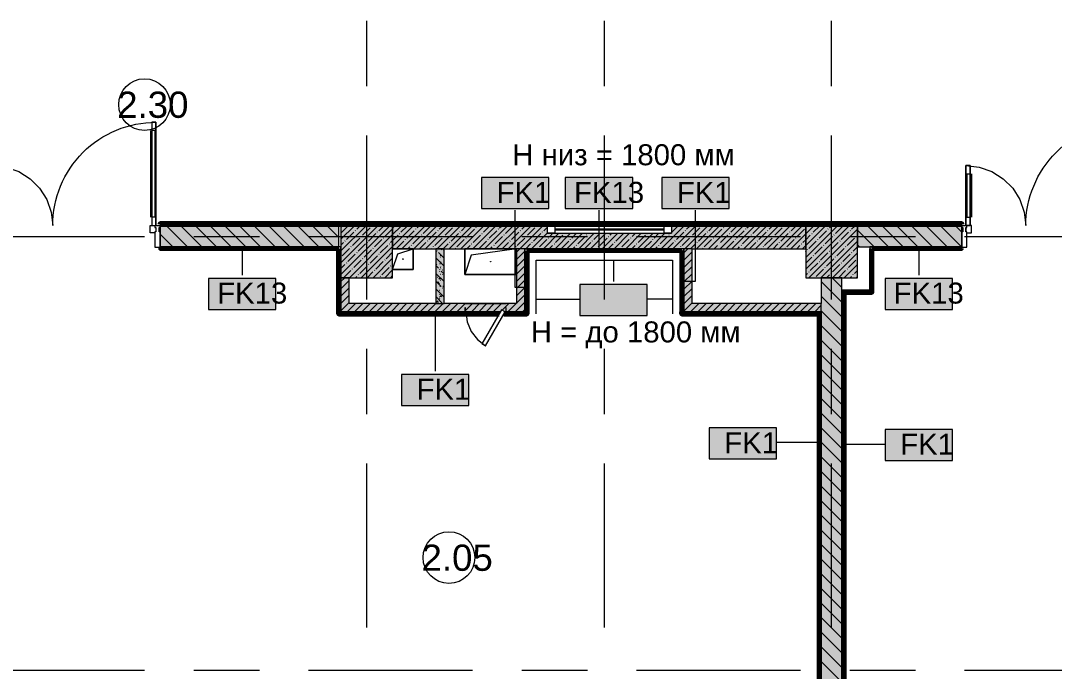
# Model space of a CAD drawing. Header units: millimetres. Extents: x -3817 to 677485, y -22715 to 103890.
# Drawn here: x 376093 to 386099, y 5509 to 11807 of the extents above; entities that cross this region are included whole.
import ezdxf

# ---------------------------------------------------------------- set-up
doc = ezdxf.new("R2010")
doc.units = ezdxf.units.MM
doc.layers.add('PDF _Геометрия', color=7, linetype='Continuous', true_color=0x1d1d1d)
doc.layers.add('PDF _Сплошная заливка', color=7, linetype='Continuous', true_color=0xffffff)
doc.layers.add('PDF _Текст', color=7, linetype='Continuous')
doc.styles.add('PDF GOST-Common', font='arial.ttf')

msp = doc.modelspace()

# ---------------------------------------------------------------- hatches: boundary and pattern name
at = {"layer": 'PDF _Сплошная заливка', "transparency": 33554559}
h = msp.add_hatch(color=256, dxfattribs=at)
h.paths.add_polyline_path([(370063, 9819), (372193, 9819), (372193, 9839), (370063, 9839)], flags=0)
h.paths.add_polyline_path([(379063, 9819), (379063, 9839), (377443, 9839), (377443, 9819), (377513, 9819)], flags=0)
h.paths.add_polyline_path([(373393, 9819), (375783, 9819), (375783, 9839), (373393, 9839)], flags=0)
h = msp.add_hatch(color=256, dxfattribs=at)
h.paths.add_polyline_path([(379173, 9619), (379173, 9819), (377443, 9819), (377443, 9619), (377513, 9619)], flags=0)
h.paths.add_polyline_path([(375213, 9619), (375783, 9619), (375783, 9819), (375193, 9819), (375193, 9619)], flags=0)
h = msp.add_hatch(color=256, dxfattribs=at)
h.paths.add_polyline_path([(383563, 9819), (383563, 9839), (382393, 9839), (382393, 9819), (383514, 9819)], flags=0)
h.paths.add_polyline_path([(379193, 9819), (381193, 9819), (381193, 9839), (379063, 9839), (379063, 9819)], flags=0)
for points in [[(382393, 9599), (383693, 9599), (383693, 9819), (382393, 9819), (382393, 9749), (381193, 9749), (381193, 9819), (379693, 9819), (379693, 9599), (382014, 9599)], [(383693, 9319), (384193, 9319), (384193, 9819), (383693, 9819), (383693, 9715)], [(379173, 8989), (379193, 8989), (379193, 9619), (379173, 9619), (379173, 9319)], [(380893, 8989), (380973, 8989), (380973, 9599), (380893, 9599), (380893, 9069)], [(384313, 9179), (384333, 9179), (384333, 9599), (384313, 9599), (384313, 9199)], [(383843, 2439), (384043, 2439), (384043, 9319), (383843, 9319), (383843, 2459)], [(384063, 9179), (384313, 9179), (384313, 9199), (384043, 9199), (384043, 9179)], [(380393, 8989), (380393, 9029), (380398, 9029), (380398, 8989), (380737, 8989), (380748, 9009), (380783, 8989), (380788, 8989), (380788, 9029), (380793, 9029), (380793, 8989), (380893, 8989), (380893, 9069), (379193, 9069), (379193, 8989)], [(383514, 8989), (383541, 8989), (383541, 9069), (382593, 9069), (382593, 8989)], [(383843, 8989), (383843, 9069), (383541, 9069), (383541, 8989), (383823, 8989)], [(383822, 8969), (383823, 8969), (383823, 8989), (382493, 8989), (382493, 8969), (383514, 8969)], [(383823, 2459), (383843, 2459), (383843, 8989), (383823, 8989), (383823, 2460)]]:
    msp.add_hatch(color=256, dxfattribs=at).paths.add_polyline_path(points)
h = msp.add_hatch(color=256, dxfattribs=at)
h.paths.add_polyline_path([(385015, 9819), (385203, 9819), (385203, 9839), (383563, 9839), (383563, 9819), (384193, 9819)], flags=0)
h.paths.add_polyline_path([(388063, 9819), (388063, 9839), (386863, 9839), (386863, 9819), (388015, 9819)], flags=0)
h = msp.add_hatch(color=256, dxfattribs=at)
h.paths.add_polyline_path([(385015, 9619), (385203, 9619), (385203, 9819), (384193, 9819), (384193, 9619), (384313, 9619)], flags=0)
h.paths.add_polyline_path([(388193, 9619), (388193, 9819), (386863, 9819), (386863, 9619), (388015, 9619)], flags=0)
h = msp.add_hatch(color=256, dxfattribs=at)
h.paths.add_polyline_path([(377513, 9599), (379173, 9599), (379173, 9619), (377443, 9619), (377443, 9599)], flags=0)
h.paths.add_polyline_path([(375213, 9599), (375783, 9599), (375783, 9619), (375213, 9619)], flags=0)
h = msp.add_hatch(color=256, dxfattribs=at)
h.paths.add_polyline_path([(388193, 9599), (388193, 9619), (386863, 9619), (386863, 9599), (388173, 9599)], flags=0)
h.paths.add_polyline_path([(385203, 9599), (385203, 9619), (384313, 9619), (384313, 9599), (385015, 9599)], flags=0)
h = msp.add_hatch(color=256, dxfattribs=at)
h.paths.add_polyline_path([(380771, 8969), (380973, 8969), (380973, 8989), (380783, 8989), (380773, 8971)], flags=0)
h.paths.add_polyline_path([(380398, 8969), (380725, 8969), (380737, 8989), (379173, 8989), (379173, 8969), (380393, 8969)], flags=0)

# ---------------------------------------------------------------- linework, layer by layer
at = {"layer": 'PDF _Геометрия', "color": 253, "lineweight": 9, "true_color": 0xaaaaaa}
for points in [[(379443, 11172), (379443, 11807)], [(381743, 11172), (381743, 11807)], [(383943, 11172), (383943, 11807)], [(377349, 10744), (377349, 9904)], [(377403, 10744), (377363, 10744)], [(377393, 10744), (377393, 9904)], [(379443, 9109), (379443, 10696)], [(381743, 9109), (381743, 10696)], [(383943, 9109), (383943, 10696)], [(385243, 10324), (385283, 10324)], [(385253, 10324), (385253, 9904)], [(385297, 10324), (385297, 9904)], [(377393, 9754), (377348, 9754), (377348, 9824), (377403, 9824), (377403, 9821)], [(377403, 9904), (377363, 9904)], [(382393, 9819), (381193, 9819)], [(385243, 9904), (385283, 9904)], [(385253, 9754), (385298, 9754), (385298, 9824), (385243, 9824), (385243, 9821)], [(375705, 9719), (377293, 9719)], [(377403, 9804), (377403, 9764)], [(377769, 9719), (378404, 9719)], [(378880, 9719), (380468, 9719)], [(380944, 9719), (381579, 9719)], [(381193, 9749), (382393, 9749)], [(382323, 9789), (381263, 9789)], [(382323, 9779), (381263, 9779)], [(382055, 9719), (383643, 9719)], [(384119, 9719), (384754, 9719)], [(385230, 9719), (386818, 9719)], [(385243, 9804), (385243, 9764)], [(380403, 8989), (380416, 8891), (380454, 8799), (380514, 8720), (380593, 8660)], [(379443, 7997), (379443, 8632)], [(381743, 7997), (381743, 8632)], [(383943, 7997), (383943, 8632)], [(379443, 5934), (379443, 7521)], [(381743, 5934), (381743, 7521)], [(383943, 5934), (383943, 7521)], [(375705, 5519), (377293, 5519)], [(377769, 5519), (378404, 5519)], [(378880, 5519), (380468, 5519)], [(380944, 5519), (381579, 5519)], [(382055, 5519), (383643, 5519)], [(384119, 5519), (384754, 5519)], [(385230, 5519), (386818, 5519)]]:
    msp.add_lwpolyline(points, dxfattribs=at)
for points in [[(375823, 9824), (375823, 10404), (375952, 10389), (376075, 10347), (376185, 10277), (376276, 10186), (376345, 10076), (376388, 9953), (376403, 9824, -0.414215), (377403, 10824), (377403, 9824)], [(385243, 9824), (385243, 10404), (385372, 10389), (385495, 10347), (385605, 10277), (385696, 10186), (385765, 10076), (385808, 9953), (385823, 9824, -0.414214), (386823, 10824), (386823, 9824)]]:
    msp.add_lwpolyline(points, format="xyb", dxfattribs=at)
for points in [[(377363, 9824), (377403, 9824), (377403, 10824), (377363, 10824), (377363, 9824), (377403, 9824), (377403, 10824), (377363, 10824)], [(385283, 9824), (385243, 9824), (385243, 10404), (385283, 10404), (385283, 9824), (385283, 10404), (385243, 10404), (385243, 9824)]]:
    msp.add_lwpolyline(points, close=True, dxfattribs=at)
at = {"layer": 'PDF _Геометрия', "color": 7, "lineweight": 9}
for points in [[(381206, 10288), (380553, 10288), (380553, 9988), (381206, 9988)], [(382018, 10288), (381365, 10288), (381365, 9988), (382018, 9988)], [(382951, 10288), (382298, 10288), (382298, 9988), (382951, 9988)], [(379063, 9819), (377443, 9819)], [(379693, 9819), (379193, 9819), (379193, 9319), (379693, 9319)], [(384193, 9819), (383693, 9819), (383693, 9319), (384193, 9319)], [(385203, 9819), (384193, 9819)], [(377443, 9619), (379173, 9619)], [(384313, 9619), (385203, 9619)], [(379893, 9599), (379693, 9599), (379893, 9599), (379893, 9399), (379693, 9399), (379893, 9399)], [(380893, 9599), (380893, 9349), (380393, 9349), (380393, 9599)], [(380893, 9599), (380393, 9599), (380393, 9349), (380893, 9349)], [(378563, 9313), (377910, 9313), (377910, 9013), (378563, 9013)], [(385113, 9313), (384460, 9313), (384460, 9013), (385113, 9013)], [(382158, 9253), (381505, 9253), (381505, 8953), (382158, 8953)], [(382482, 8979), (382482, 8959), (382502, 8959), (382502, 8968), (382502, 8959), (382482, 8959)], [(380431, 8383), (379778, 8383), (379778, 8083), (380431, 8083)], [(383410, 7865), (382757, 7865), (382757, 7565), (383410, 7565)], [(385113, 7850), (384460, 7850), (384460, 7550), (385113, 7550)]]:
    msp.add_lwpolyline(points, close=True, dxfattribs=at)
for points in [[(381006, 9226), (380879, 9226), (380879, 9974)], [(381692, 9579), (381692, 9974)], [(382505, 9285), (382625, 9285), (382625, 9974)], [(379052, 9839), (377443, 9839)], [(381193, 9839), (379063, 9839)], [(383552, 9839), (382393, 9839)], [(385203, 9839), (383563, 9839)], [(378237, 9599), (378237, 9343)], [(379693, 9399), (379743, 9549), (379893, 9599)], [(382593, 9599), (382513, 9599), (382493, 9599), (380973, 9599), (380893, 9599), (380455, 9537), (380393, 9349)], [(380973, 9579), (380973, 8989), (380973, 9579), (380973, 9599), (382493, 9599)], [(380993, 9579), (382492, 9579)], [(382493, 9579), (382493, 8989)], [(384333, 9179), (384333, 9586), (384333, 9599)], [(384334, 9599), (385203, 9599)], [(384786, 9599), (384786, 9343)], [(381831, 9486), (381831, 9283)], [(381086, 9111), (381505, 9111)], [(382397, 9111), (382158, 9111)], [(384063, 9179), (384313, 9179)], [(384063, 2460), (384063, 9178)], [(380113, 9069), (380193, 9069)], [(383843, 2459), (383843, 8989), (383823, 8989), (383541, 8989), (383823, 8989), (383843, 8989), (383843, 9069)], [(380104, 8969), (380104, 8413)], [(381001, 8979), (381004, 8979), (381004, 8959), (380984, 8959), (380984, 8968), (380984, 8959), (381004, 8959), (381004, 8979), (380994, 8979)], [(382492, 8979), (382482, 8979), (382484, 8979)], [(382493, 8969), (383822, 8969)], [(383823, 8969), (383823, 2460)], [(383843, 8989), (383843, 2459), (383843, 2439)], [(383822, 7723), (383410, 7723)], [(384063, 7708), (384460, 7708)]]:
    msp.add_lwpolyline(points, dxfattribs=at)
at = {"layer": 'PDF _Геометрия', "color": 7, "lineweight": 20}
for points in [[(377433, 9764), (377433, 9804), (377443, 9804), (377443, 9821), (377393, 9821), (377393, 9804), (377403, 9804), (377403, 9764), (377393, 9764), (377393, 9614), (377443, 9614), (377443, 9764)], [(385243, 9804), (385253, 9804), (385253, 9821), (385203, 9821), (385203, 9804), (385213, 9804), (385213, 9764), (385203, 9764), (385203, 9614), (385253, 9614), (385253, 9764), (385243, 9764)]]:
    msp.add_lwpolyline(points, close=True, dxfattribs=at)
at = {"layer": 'PDF _Геометрия', "color": 231, "lineweight": 70, "true_color": 0xff80c0}
for points in [[(385203, 9839), (385203, 9840), (383552, 9840), (379052, 9840), (377443, 9840), (377443, 9839)], [(379052, 9839), (379063, 9839)], [(381193, 9839), (382393, 9839)], [(383552, 9839), (383563, 9839)], [(379172, 9598), (379172, 8969), (379172, 8968), (380725, 8968)], [(380725, 8969), (379173, 8969), (379173, 9598)], [(382492, 9578), (382492, 8969), (382492, 8968), (383822, 8968), (383822, 2460), (383553, 2460), (383552, 2460), (383552, 2040), (380083, 2040), (380083, 2039), (383553, 2039)], [(380993, 9578), (380993, 8969), (380771, 8969)], [(380771, 8968), (380993, 8968), (380994, 8968), (380994, 9578)], [(384063, 2460), (384063, 2459), (384463, 2459), (384463, 2060), (384464, 2060), (384464, 2459), (384464, 2460), (384064, 2460), (384064, 9178), (384333, 9178), (384334, 9178), (384334, 9598)], [(384333, 9179), (384313, 9179)], [(382493, 8969), (382493, 8989)]]:
    msp.add_lwpolyline(points, dxfattribs=at)
at = {"layer": 'PDF _Геометрия', "color": 9, "lineweight": 9, "true_color": 0xc0c0c0}
for points in [[(377443, 9839), (377443, 9819), (377443, 9619), (377443, 9599), (379173, 9599)], [(379063, 9839), (379052, 9839)], [(384043, 2439), (384043, 9319), (383843, 9319), (383843, 9069), (383541, 9069), (382593, 9069), (382593, 9599), (383693, 9599), (383693, 9819), (379693, 9819), (379693, 9599), (380893, 9599), (380893, 9069), (380193, 9069), (380193, 9599), (380113, 9599), (380113, 9069), (379273, 9069), (379273, 9319), (379193, 9319), (379193, 9069), (379193, 8989), (380737, 8989), (379193, 8989), (379193, 9619), (379173, 9619), (379173, 9819), (379063, 9819), (381193, 9819), (381193, 9839)], [(382393, 9819), (381193, 9819)], [(382393, 9839), (382393, 9819), (383563, 9819), (384193, 9819), (384193, 9619), (384313, 9619), (384313, 9599), (384313, 9199), (384043, 9199), (384043, 9179), (384043, 2439), (384063, 2439), (384443, 2439), (384443, 2049), (384463, 2049), (384463, 2439), (384463, 2459), (384063, 2459), (384063, 2460)], [(383563, 9839), (383552, 9839)], [(385203, 9599), (385203, 9619), (385203, 9819), (385203, 9839)], [(379173, 9598), (379173, 8989), (379173, 8969), (380725, 8969)], [(380771, 8969), (380973, 8969), (380993, 8969), (380993, 9579)], [(384313, 9179), (384333, 9179)], [(380393, 9069), (380793, 9069)], [(382493, 8989), (382493, 8969)]]:
    msp.add_lwpolyline(points, dxfattribs=at)
at = {"layer": 'PDF _Геометрия', "color": 231, "lineweight": 9, "true_color": 0xff80c0}
for points in [[(377443, 9839), (379052, 9839)], [(379063, 9839), (381193, 9839)], [(382393, 9839), (383552, 9839)], [(383563, 9839), (385203, 9839)], [(379173, 9598), (379172, 9598)], [(380994, 9578), (380993, 9578)], [(382493, 8989), (382493, 9579), (382492, 9579)], [(384334, 9599), (384333, 9599), (384333, 9586), (384333, 9179)], [(384313, 9179), (384063, 9179), (384063, 9178), (384063, 2460)], [(383553, 2459), (383823, 2459), (383823, 2460), (383823, 8969), (383822, 8969), (382493, 8969)]]:
    msp.add_lwpolyline(points, dxfattribs=at)
at = {"layer": 'PDF _Геометрия', "lineweight": 9}
for points in [[(377707, 9619), (377507, 9819)], [(377848, 9619), (377648, 9819)], [(377990, 9619), (377790, 9819)], [(378131, 9619), (377931, 9819)], [(378273, 9619), (378073, 9819)], [(378414, 9619), (378214, 9819)], [(378556, 9619), (378356, 9819)], [(378697, 9619), (378497, 9819)], [(378838, 9619), (378638, 9819)], [(378980, 9619), (378780, 9819)], [(379121, 9619), (378921, 9819)], [(379173, 9709), (379063, 9819)], [(379193, 9806), (379206, 9819)], [(379193, 9692), (379320, 9819)], [(379193, 9578), (379434, 9819)], [(379193, 9464), (379548, 9819)], [(379193, 9350), (379662, 9819)], [(379193, 9749), (379261, 9817)], [(379276, 9319), (379693, 9736), (379776, 9819)], [(379346, 9788), (379377, 9819)], [(379390, 9319), (379693, 9622), (379890, 9819)], [(379489, 9817), (379491, 9819)], [(379560, 9774), (379605, 9819)], [(379717, 9817), (379719, 9819)], [(379774, 9760), (379833, 9819)], [(379784, 9599), (380004, 9819)], [(379898, 9599), (380118, 9819)], [(379931, 9803), (379947, 9819)], [(379988, 9746), (380059, 9817)], [(380012, 9599), (380232, 9819)], [(380126, 9599), (380346, 9819)], [(380145, 9788), (380175, 9819)], [(380240, 9599), (380460, 9819)], [(380287, 9817), (380289, 9819)], [(380354, 9599), (380574, 9819)], [(380359, 9774), (380403, 9819)], [(380469, 9599), (380689, 9819)], [(380515, 9817), (380517, 9819)], [(380572, 9760), (380632, 9819)], [(380583, 9599), (380803, 9819)], [(380697, 9599), (380917, 9819)], [(380729, 9803), (380746, 9819)], [(380786, 9746), (380858, 9817)], [(380811, 9599), (381031, 9819)], [(380925, 9599), (381145, 9819)], [(380943, 9788), (380974, 9819)], [(381086, 9817), (381088, 9819)], [(381157, 9774), (381193, 9810)], [(382293, 9599), (382513, 9819)], [(382393, 9813), (382399, 9819)], [(382393, 9756), (382454, 9817)], [(382407, 9599), (382627, 9819)], [(382521, 9599), (382741, 9819)], [(382540, 9788), (382570, 9819)], [(382635, 9599), (382855, 9819)], [(382682, 9817), (382684, 9819)], [(382750, 9599), (382970, 9819)], [(382754, 9774), (382798, 9819)], [(382864, 9599), (383084, 9819)], [(382910, 9817), (382913, 9819)], [(382967, 9760), (383027, 9819)], [(382978, 9599), (383198, 9819)], [(383092, 9599), (383312, 9819)], [(383124, 9803), (383141, 9819)], [(383181, 9746), (383253, 9817)], [(383206, 9599), (383426, 9819)], [(383320, 9599), (383540, 9819)], [(383338, 9788), (383369, 9819)], [(383434, 9599), (383654, 9819)], [(383481, 9817), (383483, 9819)], [(383548, 9599), (383693, 9744), (383768, 9819)], [(383552, 9774), (383597, 9819)], [(383662, 9599), (383693, 9630), (383882, 9819)], [(383693, 9516), (383996, 9819)], [(383693, 9402), (384110, 9819)], [(383709, 9817), (383711, 9819)], [(383766, 9760), (383825, 9819)], [(383923, 9803), (383939, 9819)], [(383980, 9746), (384051, 9817)], [(384136, 9788), (384167, 9819)], [(384495, 9619), (384295, 9819)], [(384637, 9619), (384437, 9819)], [(384778, 9619), (384578, 9819)], [(384920, 9619), (384720, 9819)], [(385061, 9619), (384861, 9819)], [(385202, 9619), (385002, 9819)], [(385203, 9760), (385144, 9819)], [(377566, 9619), (377443, 9742)], [(379247, 9689), (379318, 9760)], [(379332, 9774), (379334, 9777)], [(379389, 9717), (379392, 9719)], [(379403, 9731), (379475, 9803)], [(379460, 9674), (379532, 9746)], [(379546, 9760), (379548, 9762)], [(379617, 9717), (379689, 9788)], [(379674, 9660), (379693, 9679), (379746, 9731)], [(379703, 9803), (379705, 9805)], [(379760, 9746), (379762, 9748)], [(379831, 9703), (379902, 9774)], [(379888, 9646), (379959, 9717)], [(379917, 9788), (379919, 9791)], [(379974, 9731), (379976, 9734)], [(380045, 9689), (380116, 9760)], [(380130, 9774), (380133, 9777)], [(380187, 9717), (380190, 9719)], [(380202, 9731), (380273, 9803)], [(380259, 9674), (380330, 9746)], [(380344, 9760), (380347, 9762)], [(380416, 9717), (380487, 9788)], [(380473, 9660), (380544, 9731)], [(380501, 9803), (380503, 9805)], [(380558, 9746), (380561, 9748)], [(380629, 9703), (380701, 9774)], [(380686, 9646), (380758, 9717)], [(380715, 9788), (380717, 9791)], [(380772, 9731), (380774, 9734)], [(380843, 9689), (380915, 9760)], [(380929, 9774), (380931, 9777)], [(380986, 9717), (380988, 9719)], [(381000, 9731), (381071, 9803)], [(381039, 9599), (381193, 9753)], [(381057, 9674), (381128, 9746)], [(381143, 9760), (381145, 9762)], [(381153, 9599), (381303, 9749)], [(381214, 9717), (381246, 9749)], [(381267, 9599), (381417, 9749)], [(381271, 9660), (381342, 9731)], [(381356, 9746), (381359, 9748)], [(381381, 9599), (381531, 9749)], [(381428, 9703), (381474, 9749)], [(381485, 9646), (381556, 9717)], [(381495, 9599), (381645, 9749)], [(381570, 9731), (381573, 9734)], [(381585, 9746), (381588, 9749)], [(381609, 9599), (381759, 9749)], [(381642, 9689), (381702, 9749)], [(381723, 9599), (381873, 9749)], [(381784, 9717), (381787, 9719)], [(381798, 9731), (381816, 9749)], [(381837, 9599), (381987, 9749)], [(381855, 9674), (381927, 9746)], [(381951, 9599), (382101, 9749)], [(382012, 9717), (382044, 9749)], [(382065, 9599), (382215, 9749)], [(382069, 9660), (382141, 9731)], [(382155, 9746), (382157, 9748)], [(382179, 9599), (382329, 9749)], [(382226, 9703), (382272, 9749)], [(382283, 9646), (382354, 9717)], [(382369, 9731), (382371, 9734)], [(382383, 9746), (382386, 9749)], [(382440, 9689), (382511, 9760)], [(382525, 9774), (382528, 9777)], [(382583, 9717), (382585, 9719)], [(382597, 9731), (382668, 9803)], [(382654, 9674), (382725, 9746)], [(382739, 9760), (382742, 9762)], [(382811, 9717), (382882, 9788)], [(382868, 9660), (382939, 9731)], [(382896, 9803), (382899, 9805)], [(382953, 9746), (382956, 9748)], [(383024, 9703), (383096, 9774)], [(383081, 9646), (383153, 9717)], [(383110, 9788), (383112, 9791)], [(383167, 9731), (383169, 9734)], [(383238, 9689), (383310, 9760)], [(383324, 9774), (383326, 9777)], [(383381, 9717), (383383, 9719)], [(383395, 9731), (383466, 9803)], [(383452, 9674), (383523, 9746)], [(383538, 9760), (383540, 9762)], [(383609, 9717), (383680, 9788)], [(383666, 9660), (383693, 9687), (383737, 9731)], [(383695, 9803), (383697, 9805)], [(383724, 9319), (384193, 9788)], [(383752, 9746), (383754, 9748)], [(383823, 9703), (383894, 9774)], [(383880, 9646), (383951, 9717)], [(383908, 9788), (383911, 9791)], [(383965, 9731), (383968, 9734)], [(384037, 9689), (384108, 9760)], [(384122, 9774), (384125, 9777)], [(384179, 9717), (384182, 9719)], [(384354, 9619), (384193, 9780)], [(379193, 9635), (379218, 9660)], [(379232, 9674), (379235, 9677)], [(379289, 9617), (379292, 9620)], [(379304, 9632), (379375, 9703)], [(379361, 9575), (379432, 9646)], [(379446, 9660), (379449, 9662)], [(379517, 9617), (379589, 9689)], [(379574, 9560), (379646, 9632)], [(379603, 9703), (379605, 9705)], [(379660, 9646), (379662, 9648)], [(379731, 9603), (379803, 9674)], [(379817, 9689), (379819, 9691)], [(379841, 9599), (379860, 9617)], [(379874, 9632), (379876, 9634)], [(379955, 9599), (380016, 9660)], [(380031, 9674), (380033, 9677)], [(380088, 9617), (380090, 9620)], [(380102, 9632), (380173, 9703)], [(380183, 9599), (380230, 9646)], [(380245, 9660), (380247, 9662)], [(380316, 9617), (380387, 9689)], [(380401, 9703), (380404, 9705)], [(380412, 9599), (380444, 9632)], [(380458, 9646), (380461, 9648)], [(380530, 9603), (380601, 9674)], [(380615, 9689), (380618, 9691)], [(380640, 9599), (380658, 9617)], [(380672, 9632), (380675, 9634)], [(380754, 9599), (380815, 9660)], [(380829, 9674), (380831, 9677)], [(380886, 9617), (380888, 9620)], [(380900, 9632), (380972, 9703)], [(380982, 9599), (381029, 9646)], [(381043, 9660), (381045, 9662)], [(381114, 9617), (381185, 9689)], [(381200, 9703), (381202, 9705)], [(381210, 9599), (381242, 9632)], [(381257, 9646), (381259, 9648)], [(381328, 9603), (381399, 9674)], [(381414, 9689), (381416, 9691)], [(381438, 9599), (381456, 9617)], [(381471, 9632), (381473, 9634)], [(381552, 9599), (381613, 9660)], [(381627, 9674), (381630, 9677)], [(381684, 9617), (381687, 9620)], [(381699, 9632), (381770, 9703)], [(381780, 9599), (381827, 9646)], [(381841, 9660), (381844, 9662)], [(381912, 9617), (381984, 9689)], [(381998, 9703), (382000, 9705)], [(382008, 9599), (382041, 9632)], [(382055, 9646), (382057, 9648)], [(382126, 9603), (382198, 9674)], [(382212, 9689), (382214, 9691)], [(382236, 9599), (382255, 9617)], [(382269, 9632), (382271, 9634)], [(382350, 9599), (382411, 9660)], [(382426, 9674), (382428, 9677)], [(382483, 9617), (382485, 9620)], [(382497, 9632), (382568, 9703)], [(382578, 9599), (382625, 9646)], [(382640, 9660), (382642, 9662)], [(382711, 9617), (382782, 9689)], [(382796, 9703), (382799, 9705)], [(382807, 9599), (382839, 9632)], [(382853, 9646), (382856, 9648)], [(382925, 9603), (382996, 9674)], [(383010, 9689), (383013, 9691)], [(383035, 9599), (383053, 9617)], [(383067, 9632), (383070, 9634)], [(383149, 9599), (383210, 9660)], [(383224, 9674), (383226, 9677)], [(383281, 9617), (383283, 9620)], [(383295, 9632), (383367, 9703)], [(383377, 9599), (383424, 9646)], [(383438, 9660), (383440, 9662)], [(383509, 9617), (383580, 9689)], [(383595, 9703), (383597, 9705)], [(383605, 9599), (383637, 9632)], [(383652, 9646), (383654, 9648)], [(383723, 9603), (383794, 9674)], [(383780, 9546), (383851, 9617)], [(383809, 9689), (383811, 9691)], [(383838, 9319), (384193, 9674)], [(383866, 9632), (383868, 9634)], [(383937, 9589), (384008, 9660)], [(384022, 9674), (384025, 9677)], [(384079, 9617), (384082, 9620)], [(384094, 9632), (384165, 9703)], [(384151, 9575), (384193, 9617)], [(384212, 9619), (384193, 9639)], [(379204, 9532), (379275, 9603)], [(379261, 9475), (379332, 9546)], [(379346, 9560), (379349, 9563)], [(379418, 9518), (379489, 9589)], [(379475, 9461), (379546, 9532)], [(379503, 9603), (379506, 9605)], [(379504, 9319), (379693, 9508)], [(379560, 9546), (379563, 9548)], [(379631, 9503), (379693, 9565)], [(380069, 9599), (380073, 9603)], [(380302, 9603), (380304, 9605)], [(380868, 9599), (380872, 9603)], [(380893, 9567), (380925, 9599)], [(380893, 9496), (380973, 9576)], [(381100, 9603), (381102, 9605)], [(381666, 9599), (381670, 9603)], [(381898, 9603), (381901, 9605)], [(382464, 9599), (382468, 9603)], [(382513, 9561), (382551, 9599)], [(382513, 9490), (382593, 9570)], [(382697, 9603), (382699, 9605)], [(383263, 9599), (383267, 9603)], [(383495, 9603), (383497, 9605)], [(383693, 9573), (383695, 9575)], [(383693, 9459), (383752, 9518)], [(383709, 9589), (383711, 9591)], [(383766, 9532), (383768, 9534)], [(383837, 9489), (383908, 9560)], [(383923, 9575), (383925, 9577)], [(383952, 9319), (384193, 9560)], [(383980, 9518), (383982, 9520)], [(383994, 9532), (384065, 9603)], [(384051, 9475), (384122, 9546)], [(384136, 9560), (384139, 9563)], [(379193, 9407), (379232, 9446)], [(379247, 9461), (379249, 9463)], [(379304, 9403), (379306, 9406)], [(379318, 9418), (379389, 9489)], [(379375, 9361), (379446, 9432)], [(379403, 9503), (379406, 9506)], [(379460, 9446), (379463, 9449)], [(379532, 9403), (379603, 9475)], [(379589, 9346), (379660, 9418)], [(379617, 9489), (379620, 9491)], [(379674, 9432), (379677, 9434)], [(379689, 9446), (379693, 9451)], [(380893, 9426), (380973, 9506)], [(380893, 9355), (380973, 9435)], [(382513, 9419), (382593, 9499)], [(382513, 9349), (382593, 9429)], [(383737, 9389), (383809, 9461)], [(383823, 9475), (383825, 9477)], [(383880, 9418), (383882, 9420)], [(383894, 9432), (383965, 9503)], [(383951, 9375), (384022, 9446)], [(384037, 9461), (384039, 9463)], [(384066, 9319), (384193, 9446)], [(384094, 9403), (384096, 9406)], [(384108, 9418), (384179, 9489)], [(379193, 9281), (379231, 9319)], [(379219, 9319), (379289, 9389)], [(379333, 9319), (379346, 9332)], [(379361, 9346), (379363, 9349)], [(379447, 9319), (379503, 9375)], [(379517, 9389), (379520, 9392)], [(379574, 9332), (379577, 9335)], [(379618, 9319), (379693, 9394)], [(379675, 9319), (379693, 9337)], [(380893, 9284), (380973, 9364)], [(382513, 9278), (382593, 9358)], [(383693, 9345), (383709, 9361)], [(383723, 9375), (383725, 9377)], [(383781, 9319), (383782, 9320)], [(383794, 9332), (383866, 9403)], [(383895, 9319), (383923, 9346)], [(383937, 9361), (383939, 9363)], [(384043, 9223), (383947, 9319)], [(384009, 9319), (384079, 9389)], [(384123, 9319), (384136, 9332)], [(384151, 9346), (384153, 9349)], [(384165, 9361), (384193, 9389)], [(384180, 9319), (384193, 9332)], [(379193, 9211), (379273, 9291)], [(379193, 9140), (379273, 9220)], [(380893, 9214), (380973, 9294)], [(380893, 9143), (380973, 9223)], [(382513, 9207), (382593, 9287)], [(382513, 9136), (382593, 9216)], [(384043, 9081), (383843, 9281)], [(379193, 9069), (379273, 9149)], [(380893, 9072), (380973, 9152)], [(382513, 9066), (382593, 9146)], [(384043, 8940), (383843, 9140)], [(379193, 8998), (379263, 9069), (379273, 9078)], [(379254, 8989), (379334, 9069)], [(379325, 8989), (379405, 9069)], [(379396, 8989), (379476, 9069)], [(379466, 8989), (379546, 9069)], [(379537, 8989), (379617, 9069)], [(379608, 8989), (379688, 9069)], [(379678, 8989), (379758, 9069)], [(379749, 8989), (379829, 9069)], [(379820, 8989), (379900, 9069)], [(379891, 8989), (379971, 9069)], [(379961, 8989), (380041, 9069)], [(380032, 8989), (380112, 9069)], [(380103, 8989), (380183, 9069)], [(380173, 8989), (380253, 9069)], [(380244, 8989), (380324, 9069)], [(380315, 8989), (380395, 9069)], [(380398, 9001), (380466, 9069)], [(380456, 8989), (380536, 9069)], [(380527, 8989), (380607, 9069)], [(380598, 8989), (380678, 9069)], [(380668, 8989), (380748, 9069)], [(380755, 9005), (380819, 9069)], [(380810, 8989), (380890, 9069)], [(380881, 8989), (380893, 9001), (380973, 9081)], [(380951, 8989), (380973, 9011)], [(382513, 8995), (382593, 9075)], [(382578, 8989), (382593, 9004), (382658, 9069)], [(382648, 8989), (382728, 9069)], [(382719, 8989), (382799, 9069)], [(382790, 8989), (382870, 9069)], [(382860, 8989), (382940, 9069)], [(382931, 8989), (383011, 9069)], [(383002, 8989), (383082, 9069)], [(383073, 8989), (383153, 9069)], [(383143, 8989), (383223, 9069)], [(383214, 8989), (383294, 9069)], [(383285, 8989), (383365, 9069)], [(383355, 8989), (383435, 9069)], [(383426, 8989), (383506, 9069)], [(383497, 8989), (383541, 9034), (383577, 9069)], [(383568, 8989), (383648, 9069)], [(383638, 8989), (383718, 9069)], [(383709, 8989), (383789, 9069)], [(383780, 8989), (383843, 9052)], [(380386, 8989), (380393, 8996)], [(384043, 8799), (383843, 8999)], [(384043, 8657), (383843, 8857)], [(384043, 8516), (383843, 8716)], [(384043, 8374), (383843, 8574)], [(384043, 8233), (383843, 8433)], [(384043, 8092), (383843, 8292)], [(384043, 7950), (383843, 8150)], [(384043, 7809), (383843, 8009)], [(384043, 7667), (383843, 7867)], [(384043, 7526), (383843, 7726)], [(384043, 7384), (383843, 7584)], [(384043, 7243), (383843, 7443)], [(384043, 7102), (383843, 7302)], [(384043, 6960), (383843, 7160)], [(384043, 6819), (383843, 7019)], [(384043, 6677), (383843, 6877)], [(384043, 6536), (383843, 6736)], [(384043, 6394), (383843, 6594)], [(384043, 6253), (383843, 6453)], [(384043, 6112), (383843, 6312)], [(384043, 5970), (383843, 6170)], [(384043, 5829), (383843, 6029)], [(384043, 5687), (383843, 5887)], [(384043, 5546), (383843, 5746)], [(384043, 5405), (383843, 5605)]]:
    msp.add_lwpolyline(points, dxfattribs=at)
at = {"layer": 'PDF _Геометрия', "color": 253, "lineweight": 9, "true_color": 0x9b9b9b}
for points in [[(377530, 9836), (377529, 9839)], [(377626, 9839), (377626, 9838)], [(377640, 9829), (377635, 9838)], [(377681, 9819), (377677, 9827)], [(377776, 9837), (377775, 9839)], [(377793, 9823), (377791, 9819)], [(377835, 9834), (377830, 9826)], [(377873, 9839), (377871, 9837)], [(377943, 9839), (377939, 9833)], [(377954, 9834), (377951, 9839)], [(377995, 9823), (377990, 9832)], [(378039, 9822), (378037, 9819)], [(378063, 9827), (378058, 9836)], [(378103, 9819), (378100, 9825)], [(378189, 9839), (378185, 9832)], [(378241, 9824), (378236, 9833)], [(378258, 9836), (378253, 9828)], [(378419, 9821), (378414, 9830)], [(378526, 9819), (378523, 9823)], [(378640, 9827), (378635, 9819)], [(378682, 9838), (378677, 9830)], [(378702, 9819), (378701, 9820)], [(378788, 9839), (378786, 9837)], [(378801, 9831), (378796, 9839)], [(378886, 9826), (378882, 9819)], [(378954, 9822), (378952, 9819)], [(379034, 9839), (379032, 9835)], [(379105, 9839), (379100, 9831)], [(379114, 9836), (379112, 9839)], [(379200, 9821), (379199, 9819)], [(379224, 9829), (379219, 9837)], [(379265, 9819), (379261, 9826)], [(379360, 9837), (379359, 9839)], [(379487, 9831), (379482, 9822)], [(379527, 9839), (379524, 9833)], [(379538, 9834), (379535, 9839)], [(379579, 9823), (379574, 9831)], [(379647, 9827), (379642, 9835)], [(379687, 9819), (379684, 9824)], [(379733, 9830), (379728, 9821)], [(379801, 9826), (379797, 9819)], [(379825, 9824), (379820, 9832)], [(379949, 9839), (379947, 9835)], [(380003, 9821), (379998, 9829)], [(380046, 9825), (380043, 9819)], [(380109, 9819), (380107, 9822)], [(380115, 9821), (380114, 9819)], [(380285, 9819), (380285, 9819)], [(380334, 9835), (380329, 9826)], [(380372, 9839), (380370, 9837)], [(380385, 9830), (380380, 9839)], [(380538, 9822), (380536, 9819)], [(380580, 9834), (380575, 9825)], [(380648, 9829), (380643, 9821)], [(380698, 9835), (380696, 9839)], [(380794, 9839), (380794, 9839)], [(380808, 9828), (380803, 9837)], [(380849, 9819), (380845, 9826)], [(380893, 9828), (380888, 9820)], [(380944, 9836), (380943, 9839)], [(380961, 9824), (380958, 9819)], [(381122, 9833), (381119, 9839)], [(381163, 9822), (381158, 9831)], [(381181, 9838), (381176, 9830)], [(382432, 9819), (382429, 9825)], [(382528, 9836), (382526, 9839)], [(382587, 9836), (382582, 9827)], [(382655, 9832), (382650, 9823)], [(382706, 9833), (382702, 9839)], [(382748, 9822), (382743, 9830)], [(382816, 9826), (382811, 9834)], [(382855, 9819), (382852, 9823)], [(382870, 9839), (382869, 9837)], [(382993, 9823), (382988, 9831)], [(383037, 9823), (383035, 9819)], [(383079, 9834), (383074, 9825)], [(383117, 9839), (383115, 9836)], [(383171, 9820), (383166, 9828)], [(383187, 9839), (383183, 9832)], [(383277, 9819), (383276, 9821)], [(383283, 9822), (383281, 9819)], [(383434, 9839), (383429, 9831)], [(383502, 9836), (383497, 9827)], [(383553, 9829), (383548, 9838)], [(383867, 9834), (383864, 9839)], [(383884, 9826), (383880, 9819)], [(383925, 9838), (383920, 9829)], [(383935, 9838), (383934, 9839)], [(383976, 9827), (383971, 9836)], [(384016, 9819), (384013, 9825)], [(384032, 9839), (384030, 9836)], [(384112, 9835), (384110, 9839)], [(384130, 9825), (384126, 9819)], [(384198, 9821), (384196, 9819)], [(384278, 9839), (384276, 9835)], [(384290, 9832), (384286, 9839)], [(384332, 9821), (384327, 9830)], [(384349, 9839), (384344, 9831)], [(384400, 9825), (384395, 9834)], [(384438, 9819), (384436, 9823)], [(384443, 9820), (384443, 9819)], [(384577, 9822), (384572, 9831)], [(384731, 9830), (384726, 9821)], [(384755, 9819), (384750, 9828)], [(384771, 9839), (384767, 9833)], [(384861, 9819), (384860, 9821)], [(384976, 9829), (384971, 9820)], [(385044, 9825), (385041, 9819)], [(385123, 9839), (385123, 9839)], [(385137, 9828), (385132, 9837)], [(385193, 9839), (385191, 9835)], [(377516, 9617), (377515, 9619)], [(377603, 9616), (377598, 9607)], [(377626, 9610), (377621, 9619)], [(377640, 9619), (377640, 9619)], [(377667, 9599), (377662, 9607)], [(377710, 9619), (377708, 9615)], [(377762, 9618), (377761, 9619)], [(377940, 9615), (377937, 9619)], [(377957, 9619), (377954, 9613)], [(377981, 9604), (377976, 9613)], [(378027, 9618), (378022, 9609)], [(378049, 9608), (378044, 9617)], [(378227, 9605), (378222, 9614)], [(378405, 9602), (378400, 9611)], [(378409, 9609), (378403, 9600)], [(378450, 9619), (378445, 9611)], [(378555, 9619), (378555, 9618)], [(378654, 9608), (378649, 9599)], [(378786, 9611), (378782, 9619)], [(378802, 9619), (378801, 9617)], [(378872, 9619), (378869, 9613)], [(379100, 9616), (379099, 9619)], [(384318, 9602), (384313, 9610)], [(384386, 9606), (384381, 9615)], [(384499, 9612), (384494, 9603)], [(384538, 9619), (384536, 9614)], [(384563, 9603), (384558, 9612)], [(384741, 9600), (384736, 9609)], [(384745, 9611), (384740, 9602)], [(384813, 9607), (384808, 9599)], [(384961, 9619), (384959, 9616)], [(385123, 9609), (385118, 9618)], [(377453, 9600), (377463, 9600)], [(377544, 9600), (377554, 9600)], [(377562, 9605), (377558, 9599)], [(377636, 9600), (377646, 9600)], [(377807, 9604), (377805, 9599)], [(377819, 9600), (377829, 9600)], [(377875, 9600), (377875, 9599)], [(377910, 9600), (377920, 9600)], [(377971, 9600), (377981, 9600)], [(378090, 9599), (378086, 9605)], [(378124, 9600), (378134, 9600)], [(378215, 9600), (378225, 9600)], [(378306, 9600), (378316, 9600)], [(378441, 9599), (378441, 9599)], [(378489, 9600), (378499, 9600)], [(378512, 9599), (378509, 9604)], [(378581, 9600), (378591, 9600)], [(378642, 9600), (378652, 9600)], [(378688, 9599), (378687, 9601)], [(378722, 9604), (378720, 9599)], [(378794, 9600), (378804, 9600)], [(378886, 9600), (378896, 9600)], [(378968, 9603), (378966, 9599)], [(378977, 9600), (378987, 9600)], [(379160, 9600), (379170, 9600)], [(379188, 9526), (379183, 9535)], [(379190, 9569), (379193, 9569)], [(379190, 9509), (379193, 9509)], [(380987, 9563), (380982, 9555)], [(380993, 9513), (380993, 9513)], [(381112, 9597), (381107, 9588)], [(381259, 9596), (381257, 9599)], [(381301, 9585), (381296, 9593)], [(381316, 9585), (381312, 9579)], [(381357, 9596), (381352, 9587)], [(381425, 9592), (381420, 9583)], [(381614, 9590), (381609, 9598)], [(381671, 9591), (381666, 9582)], [(381682, 9594), (381679, 9599)], [(381724, 9583), (381719, 9591)], [(381739, 9586), (381735, 9579)], [(381761, 9579), (381761, 9580)], [(381860, 9591), (381855, 9599)], [(381958, 9599), (381953, 9592)], [(382038, 9588), (382033, 9597)], [(382078, 9579), (382074, 9585)], [(382148, 9581), (382142, 9589)], [(382163, 9588), (382158, 9580)], [(382204, 9599), (382199, 9591)], [(382272, 9595), (382267, 9587)], [(382325, 9579), (382320, 9587)], [(382420, 9597), (382419, 9599)], [(382503, 9575), (382498, 9584)], [(382507, 9507), (382502, 9515)], [(384313, 9509), (384321, 9509)], [(384425, 9599), (384422, 9603)], [(384703, 9600), (384703, 9599)], [(384847, 9599), (384846, 9602)], [(385059, 9606), (385055, 9599)], [(385127, 9602), (385125, 9599)], [(379175, 9413), (379173, 9409)], [(379190, 9417), (379193, 9417)], [(380989, 9478), (380993, 9478)], [(382495, 9432), (382493, 9429)], [(382500, 9397), (382495, 9406)], [(382511, 9439), (382506, 9447)], [(382513, 9478), (382513, 9478)], [(384313, 9448), (384321, 9448)], [(384326, 9466), (384321, 9474)], [(379173, 9307), (379173, 9308)], [(379186, 9371), (379181, 9362)], [(379193, 9395), (379191, 9399)], [(380986, 9318), (380981, 9309)], [(380989, 9387), (380993, 9387)], [(382513, 9342), (382512, 9340)], [(382513, 9356), (382513, 9356)], [(384313, 9356), (384321, 9356)], [(379193, 9261), (379188, 9253)], [(379190, 9234), (379193, 9234)], [(380992, 9266), (380987, 9274)], [(380989, 9265), (380993, 9265)], [(380993, 9203), (380991, 9206)], [(380993, 9269), (380992, 9267)], [(382497, 9219), (382493, 9226)], [(382513, 9265), (382513, 9265)], [(384316, 9295), (384313, 9289)], [(379182, 9171), (379177, 9179)], [(379189, 9193), (379184, 9185)], [(379190, 9173), (379193, 9173)], [(380973, 9113), (380973, 9113)], [(380989, 9143), (380993, 9143)], [(382493, 9186), (382493, 9185)], [(382505, 9144), (382500, 9136)], [(382513, 9131), (382511, 9134)], [(382513, 9143), (382513, 9143)], [(384043, 9143), (384047, 9143)], [(384059, 9136), (384054, 9144)], [(384069, 9179), (384065, 9186)], [(384078, 9187), (384073, 9179)], [(384119, 9198), (384114, 9189)], [(384164, 9197), (384163, 9199)], [(384187, 9194), (384182, 9185)], [(384245, 9179), (384243, 9183)], [(379190, 9082), (379193, 9082)], [(380978, 9046), (380973, 9055)], [(380989, 9088), (380984, 9097)], [(380989, 9051), (380993, 9051)], [(382512, 9035), (382507, 9026)], [(382513, 9021), (382513, 9021)], [(384043, 9066), (384043, 9066)], [(384043, 9021), (384047, 9021)], [(384063, 9068), (384058, 9076)], [(384063, 9006), (384062, 9008)], [(379221, 8990), (379231, 8990)], [(379245, 8985), (379240, 8976)], [(379282, 8989), (379282, 8988)], [(379398, 8979), (379393, 8987)], [(379404, 8990), (379414, 8990)], [(379449, 8973), (379447, 8969)], [(379491, 8984), (379486, 8975)], [(379495, 8990), (379505, 8990)], [(379559, 8980), (379554, 8971)], [(379556, 8990), (379566, 8990)], [(379708, 8990), (379719, 8990)], [(379712, 8984), (379709, 8989)], [(379780, 8988), (379779, 8989)], [(379800, 8990), (379810, 8990)], [(379805, 8979), (379800, 8970)], [(379821, 8977), (379816, 8986)], [(379861, 8969), (379858, 8974)], [(379873, 8975), (379869, 8969)], [(379891, 8990), (379901, 8990)], [(379957, 8985), (379955, 8989)], [(380074, 8990), (380084, 8990)], [(380092, 8989), (380087, 8980)], [(380135, 8982), (380131, 8989)], [(380166, 8990), (380176, 8990)], [(380177, 8971), (380172, 8980)], [(380227, 8990), (380237, 8990)], [(380245, 8975), (380240, 8984)], [(380283, 8969), (380281, 8973)], [(380296, 8977), (380292, 8969)], [(380338, 8988), (380333, 8979)], [(380379, 8990), (380389, 8990)], [(380406, 8984), (380401, 8975)], [(380422, 8972), (380417, 8981)], [(380470, 8990), (380481, 8990)], [(380562, 8990), (380572, 8990)], [(380600, 8969), (380595, 8978)], [(380651, 8983), (380646, 8974)], [(380706, 8969), (380705, 8971)], [(380719, 8979), (380714, 8970)], [(380836, 8990), (380846, 8990)], [(380897, 8990), (380907, 8990)], [(380937, 8989), (380934, 8984)], [(380980, 9004), (380975, 8995)], [(380982, 8978), (380977, 8987)], [(382524, 8989), (382524, 8989)], [(382566, 8978), (382561, 8986)], [(382574, 8990), (382584, 8990)], [(382756, 8990), (382767, 8990)], [(382795, 8977), (382790, 8969)], [(382837, 8988), (382832, 8979)], [(382848, 8990), (382858, 8990)], [(382880, 8983), (382876, 8989)], [(382909, 8990), (382919, 8990)], [(382943, 8989), (382941, 8986)], [(382948, 8987), (382947, 8989)], [(382990, 8976), (382984, 8985)], [(383029, 8969), (383026, 8973)], [(383041, 8976), (383037, 8969)], [(383061, 8990), (383071, 8990)], [(383109, 8972), (383107, 8969)], [(383126, 8984), (383123, 8989)], [(383153, 8990), (383163, 8990)], [(383189, 8989), (383187, 8985)], [(383244, 8990), (383254, 8990)], [(383260, 8989), (383255, 8981)], [(383303, 8981), (383299, 8989)], [(383345, 8970), (383340, 8979)], [(383354, 8971), (383354, 8969)], [(383413, 8974), (383408, 8983)], [(383427, 8990), (383437, 8990)], [(383451, 8969), (383450, 8972)], [(383518, 8990), (383529, 8990)], [(383591, 8971), (383586, 8980)], [(383642, 8981), (383637, 8972)], [(383682, 8989), (383678, 8983)], [(383768, 8969), (383763, 8977)], [(383843, 8963), (383841, 8960)], [(384045, 8916), (384043, 8919)], [(384050, 8956), (384045, 8947)], [(384056, 8958), (384051, 8967)], [(383823, 8899), (383833, 8899)], [(383842, 8900), (383837, 8892)], [(384043, 8899), (384047, 8899)], [(384043, 8807), (384047, 8807)], [(384049, 8848), (384044, 8857)], [(383823, 8716), (383833, 8716)], [(384049, 8710), (384044, 8702)], [(384053, 8780), (384048, 8789)], [(383823, 8655), (383833, 8655)], [(383841, 8655), (383836, 8646)], [(383842, 8658), (383837, 8667)], [(384043, 8686), (384047, 8686)], [(384060, 8669), (384055, 8660)], [(383823, 8564), (383833, 8564)], [(383843, 8595), (383841, 8599)], [(384043, 8564), (384047, 8564)], [(384063, 8552), (384062, 8550)], [(383827, 8439), (383823, 8447)], [(383829, 8451), (383824, 8442)], [(383839, 8481), (383834, 8489)], [(384043, 8472), (384047, 8472)], [(384058, 8466), (384053, 8475)], [(384063, 8491), (384058, 8482)], [(383823, 8381), (383833, 8381)], [(383823, 8320), (383833, 8320)], [(383832, 8371), (383826, 8380)], [(383836, 8341), (383831, 8332)], [(383836, 8303), (383831, 8312)], [(384043, 8350), (384047, 8350)], [(384063, 8336), (384061, 8339)], [(383824, 8261), (383823, 8264)], [(383823, 8228), (383833, 8228)], [(383832, 8273), (383826, 8264)], [(383843, 8231), (383838, 8222)], [(384044, 8247), (384043, 8249)], [(384043, 8228), (384047, 8228)], [(384062, 8245), (384057, 8237)], [(384043, 8137), (384047, 8137)], [(384052, 8111), (384047, 8120)], [(383823, 8045), (383833, 8045)], [(383830, 8027), (383825, 8018)], [(384043, 8015), (384047, 8015)], [(384050, 8041), (384045, 8033)], [(383823, 7985), (383833, 7985)], [(383841, 7989), (383836, 7998)], [(383842, 7985), (383837, 7977)], [(384057, 7932), (384052, 7923)], [(383823, 7893), (383833, 7893)], [(384043, 7893), (384047, 7893)], [(384053, 7864), (384048, 7855)], [(384063, 7820), (384059, 7813)], [(383827, 7770), (383823, 7776)], [(383825, 7713), (383823, 7709)], [(383823, 7710), (383833, 7710)], [(384043, 7802), (384047, 7802)], [(384061, 7729), (384056, 7738)], [(383823, 7649), (383833, 7649)], [(383835, 7634), (383830, 7642)], [(384043, 7680), (384047, 7680)], [(384052, 7618), (384047, 7609)], [(384063, 7665), (384060, 7670)], [(383823, 7558), (383833, 7558)], [(383832, 7604), (383827, 7595)], [(384043, 7558), (384047, 7558)], [(384047, 7510), (384043, 7517)], [(384058, 7552), (384053, 7560)], [(384063, 7576), (384058, 7567)], [(384043, 7466), (384047, 7466)], [(384051, 7442), (384046, 7451)], [(383823, 7375), (383833, 7375)], [(383823, 7314), (383833, 7314)], [(383831, 7358), (383826, 7349)], [(383842, 7316), (383837, 7308)], [(384043, 7344), (384047, 7344)], [(384044, 7332), (384043, 7334)], [(384055, 7374), (384050, 7383)], [(383823, 7223), (383833, 7223)], [(383843, 7254), (383839, 7261)], [(384046, 7304), (384043, 7298)], [(384043, 7223), (384047, 7223)], [(383843, 7134), (383840, 7130)], [(384043, 7131), (384047, 7131)], [(384054, 7194), (384049, 7186)], [(383823, 7040), (383833, 7040)], [(383830, 7033), (383825, 7041)], [(383841, 7074), (383836, 7083)], [(384043, 7009), (384047, 7009)], [(384060, 7060), (384055, 7069)], [(383823, 6979), (383833, 6979)], [(383834, 6965), (383829, 6973)], [(383838, 6897), (383833, 6905)], [(384052, 6949), (384047, 6940)], [(384063, 6906), (384059, 6898)], [(383823, 6887), (383833, 6887)], [(383827, 6855), (383823, 6862)], [(383843, 6890), (383839, 6884)], [(384043, 6887), (384047, 6887)], [(384046, 6841), (384043, 6847)], [(383823, 6704), (383833, 6704)], [(384043, 6796), (384047, 6796)], [(384054, 6705), (384049, 6713)], [(384063, 6723), (384062, 6721)], [(383824, 6677), (383823, 6679)], [(383823, 6643), (383833, 6643)], [(383832, 6689), (383827, 6680)], [(384043, 6674), (384047, 6674)], [(383823, 6552), (383833, 6552)], [(383835, 6511), (383830, 6502)], [(383839, 6579), (383834, 6570)], [(383843, 6583), (383838, 6591)], [(384043, 6567), (384043, 6566)], [(384043, 6552), (384047, 6552)], [(383843, 6464), (383841, 6461)], [(384043, 6461), (384047, 6461)], [(384063, 6479), (384060, 6475)], [(383823, 6369), (383833, 6369)], [(383823, 6308), (383833, 6308)], [(383829, 6363), (383824, 6372)], [(384043, 6339), (384047, 6339)], [(384063, 6324), (384059, 6332)], [(383823, 6217), (383833, 6217)], [(383834, 6265), (383829, 6257)], [(383837, 6227), (383832, 6236)], [(383843, 6220), (383840, 6215)], [(384043, 6217), (384047, 6217)], [(384053, 6279), (384048, 6271)], [(384063, 6263), (384063, 6264)], [(384043, 6125), (384047, 6125)], [(384050, 6104), (384045, 6112)], [(384060, 6170), (384055, 6161)], [(384061, 6145), (384056, 6154)], [(383823, 6034), (383833, 6034)], [(383823, 6008), (383823, 6008)], [(384054, 6035), (384049, 6044)], [(384056, 6102), (384051, 6093)], [(384063, 6052), (384062, 6051)], [(383823, 5973), (383833, 5973)], [(383829, 5952), (383824, 5943)], [(384043, 6003), (384047, 6003)], [(384047, 5926), (384043, 5932)], [(384058, 5967), (384053, 5976)], [(383825, 5883), (383823, 5880)], [(383823, 5881), (383833, 5881)], [(383836, 5842), (383831, 5833)], [(383843, 5852), (383841, 5854)], [(384043, 5881), (384047, 5881)], [(384055, 5856), (384050, 5847)], [(384063, 5808), (384061, 5806)], [(384043, 5790), (384047, 5790)], [(384044, 5748), (384043, 5749)], [(383823, 5699), (383833, 5699)], [(383823, 5638), (383833, 5638)], [(383824, 5638), (383823, 5637)], [(383832, 5626), (383827, 5635)], [(383843, 5669), (383839, 5677)], [(384043, 5668), (384047, 5668)], [(384043, 5652), (384043, 5652)], [(384063, 5654), (384058, 5662)], [(383823, 5546), (383833, 5546)], [(383835, 5596), (383830, 5587)], [(383836, 5558), (383831, 5567)], [(383843, 5549), (383841, 5546)], [(384043, 5546), (384047, 5546)], [(384050, 5542), (384045, 5534)]]:
    msp.add_lwpolyline(points, dxfattribs=at)
at = {"layer": 'PDF _Геометрия', "color": 253, "lineweight": 13, "true_color": 0xaaaaaa}
for points in [[(381263, 9819), (381263, 9749), (381193, 9749), (381193, 9819)], [(382393, 9819), (382393, 9749), (382323, 9749), (382323, 9819)], [(380398, 9029), (380393, 9029), (380393, 8989), (380398, 8989)], [(380593, 8660), (380783, 8989), (380748, 9009), (380558, 8680)], [(380788, 9029), (380788, 8989), (380793, 8989), (380793, 9029)]]:
    msp.add_lwpolyline(points, close=True, dxfattribs=at)
at = {"layer": 'PDF _Геометрия', "color": 5, "lineweight": 53}
for points in [[(379173, 9599), (377443, 9599), (377443, 9598), (379172, 9598)], [(380993, 9579), (380993, 9578)], [(380994, 9578), (382492, 9578)], [(384334, 9598), (385203, 9598), (385203, 9599)]]:
    msp.add_lwpolyline(points, dxfattribs=at)
at = {"layer": 'PDF _Геометрия', "color": 5, "lineweight": 9}
for points in [[(379173, 9598), (379173, 9599)], [(382492, 9578), (382492, 9579), (380993, 9579)], [(380993, 9578), (380994, 9578)], [(385203, 9599), (384334, 9599), (384334, 9598)]]:
    msp.add_lwpolyline(points, dxfattribs=at)
at = {"layer": 'PDF _Геометрия', "color": 252, "lineweight": 9, "true_color": 0x878787}
for points in [[(380113, 9525), (380114, 9524)], [(380193, 9432), (380113, 9512)], [(380125, 9576), (380122, 9578)], [(380193, 9507), (380137, 9563)], [(380153, 9538), (380156, 9536)], [(380155, 9519), (380158, 9520)], [(380163, 9531), (380165, 9533)], [(380165, 9590), (380167, 9592)], [(380193, 9583), (380176, 9599)], [(380137, 9412), (380113, 9436)], [(380113, 9412), (380114, 9413)], [(380116, 9402), (380114, 9413)], [(380118, 9447), (380121, 9445)], [(380152, 9455), (380156, 9456)], [(380156, 9423), (380159, 9421)], [(380158, 9412), (380161, 9414)], [(380160, 9471), (380163, 9473)], [(380192, 9434), (380183, 9440), (380193, 9444)], [(380192, 9434), (380193, 9436)], [(380113, 9402), (380116, 9402)], [(380193, 9281), (380113, 9361)], [(380126, 9324), (380129, 9324)], [(380149, 9305), (380140, 9311), (380153, 9316)], [(380147, 9381), (380149, 9379)], [(380149, 9305), (380153, 9316)], [(380152, 9397), (380150, 9400)], [(380156, 9353), (380159, 9355)], [(380193, 9356), (380165, 9384)], [(380173, 9394), (380176, 9394)], [(380178, 9353), (380181, 9351)], [(380113, 9299), (380113, 9299)], [(380165, 9234), (380113, 9285)], [(380193, 9130), (380113, 9210)], [(380141, 9268), (380130, 9269), (380139, 9280)], [(380141, 9268), (380139, 9280)], [(380143, 9262), (380146, 9260)], [(380152, 9235), (380154, 9237)], [(380154, 9294), (380157, 9296)], [(380180, 9219), (380177, 9221)], [(380181, 9238), (380184, 9236)], [(380192, 9268), (380193, 9269)], [(380193, 9205), (380192, 9206)], [(380178, 9069), (380117, 9131)], [(380143, 9134), (380146, 9134)], [(380145, 9198), (380148, 9199)], [(380146, 9156), (380148, 9154)], [(380147, 9116), (380150, 9118)], [(380150, 9175), (380152, 9177)], [(380166, 9135), (380155, 9136), (380164, 9146)], [(380166, 9135), (380164, 9146)], [(380189, 9204), (380193, 9205)], [(380133, 9079), (380117, 9081), (380131, 9096)], [(380133, 9079), (380131, 9096)], [(380163, 9073), (380166, 9073)], [(380168, 9077), (380171, 9075)]]:
    msp.add_lwpolyline(points, dxfattribs=at)
at = {"layer": 'PDF _Геометрия', "color": 9, "lineweight": 9, "true_color": 0xc0c0c0}
for points in [[(382513, 9599), (382513, 8989), (382593, 8989), (383541, 8989), (382513, 8989)], [(380783, 8989), (380893, 8989), (380973, 8989)]]:
    msp.add_lwpolyline(points, close=True, dxfattribs=at)
at = {"layer": 'PDF _Геометрия', "color": 12, "lineweight": 13, "true_color": 0xce0000}
msp.add_lwpolyline([(381082, 8968), (381082, 9488), (382402, 9488), (382402, 8968)], dxfattribs=at)
at = {"layer": 'PDF _Геометрия', "color": 7, "lineweight": 9}
for centre, radius in [((377292, 10995), 250), ((377292, 10995), 250), ((379793, 9499), 2.5), ((380643, 9474), 2.5), ((380239, 6610), 250), ((380239, 6610), 250)]:
    msp.add_circle(centre, radius, dxfattribs=at)
at = {"layer": 'PDF _Сплошная заливка', "lineweight": 9, "transparency": 33554559}
for points in [[(381206, 10288), (380553, 10288), (381206, 9988), (380553, 9988)], [(382018, 10288), (381365, 10288), (382018, 9988), (381365, 9988)], [(382951, 10288), (382298, 10288), (382951, 9988), (382298, 9988)], [(378563, 9313), (377910, 9313), (378563, 9013), (377910, 9013)], [(385113, 9313), (384460, 9313), (385113, 9013), (384460, 9013)], [(382158, 9253), (381505, 9253), (382158, 8953), (381505, 8953)], [(380431, 8383), (379778, 8383), (380431, 8083), (379778, 8083)], [(383410, 7865), (382757, 7865), (383410, 7565), (382757, 7565)], [(385113, 7850), (384460, 7850), (385113, 7550), (384460, 7550)]]:
    msp.add_solid(points, dxfattribs=at)
at = {"layer": 'PDF _Сплошная заливка', "lineweight": 35, "transparency": 33554559}
for points in [[(379193, 9319), (379693, 9319), (379193, 9819), (379693, 9819)], [(380193, 9069), (380193, 9599), (380113, 9069), (380113, 9599)], [(380973, 9579), (382493, 9579), (380973, 9599), (382493, 9599)], [(380993, 8969), (380993, 9579), (380973, 8969), (380973, 9579)], [(382513, 8989), (382513, 9599), (382493, 8989), (382493, 9599)], [(382593, 8989), (382593, 9599), (382513, 8989), (382513, 9599)], [(379193, 9069), (379273, 9069), (379193, 9319), (379273, 9319)], [(384063, 2439), (384063, 9179), (384043, 2439), (384043, 9179)], [(380393, 8989), (380398, 8989), (380393, 9029), (380398, 9029)], [(380788, 8989), (380793, 8989), (380788, 9029), (380793, 9029)]]:
    msp.add_solid(points, dxfattribs=at)
at = {"layer": 'PDF _Сплошная заливка', "color": 5, "lineweight": 35, "transparency": 33554559}
msp.add_solid([(379172, 9598), (379173, 9599), (377513, 9598)], dxfattribs=at)
at = {"layer": 'PDF _Сплошная заливка', "color": 254, "lineweight": 35, "true_color": 0xffb9dc, "transparency": 33554559}
for points in [[(379172, 8969), (379173, 8969), (379172, 9598)], [(384333, 9178), (384333, 9179), (384064, 9178)], [(380725, 8968), (380725, 8969), (380558, 8968)], [(380993, 8968), (380993, 8969), (380783, 8968)]]:
    msp.add_solid(points, dxfattribs=at)

# ---------------------------------------------------------------- texts
at = {"layer": 'PDF _Текст', "color": 250, "true_color": 0x3c3c3c, "attachment_point": 4, "style": 'PDF GOST-Common'}
for s, insert, char_height in [('2.30', (377027, 10992), 254), ('H низ = 1800 мм', (380852, 10508), 203.2), ('H = до 1800 мм', (381031, 8765), 203.2), ('2.05', (379973, 6607), 254)]:
    msp.add_mtext(s, dxfattribs=dict(at, insert=insert, char_height=char_height))
at = {"layer": 'PDF _Текст', "char_height": 203.2, "attachment_point": 4, "style": 'PDF GOST-Common'}
for s, insert in [('FK1', (380700, 10144)), ('FK13', (381450, 10144)), ('FK1', (382445, 10144)), ('FK13', (377995, 9169)), ('FK13', (384544, 9169)), ('FK1', (379925, 8239)), ('FK1', (382904, 7721)), ('FK1', (384607, 7707))]:
    msp.add_mtext(s, dxfattribs=dict(at, insert=insert))

doc.saveas('drawing.dxf')
